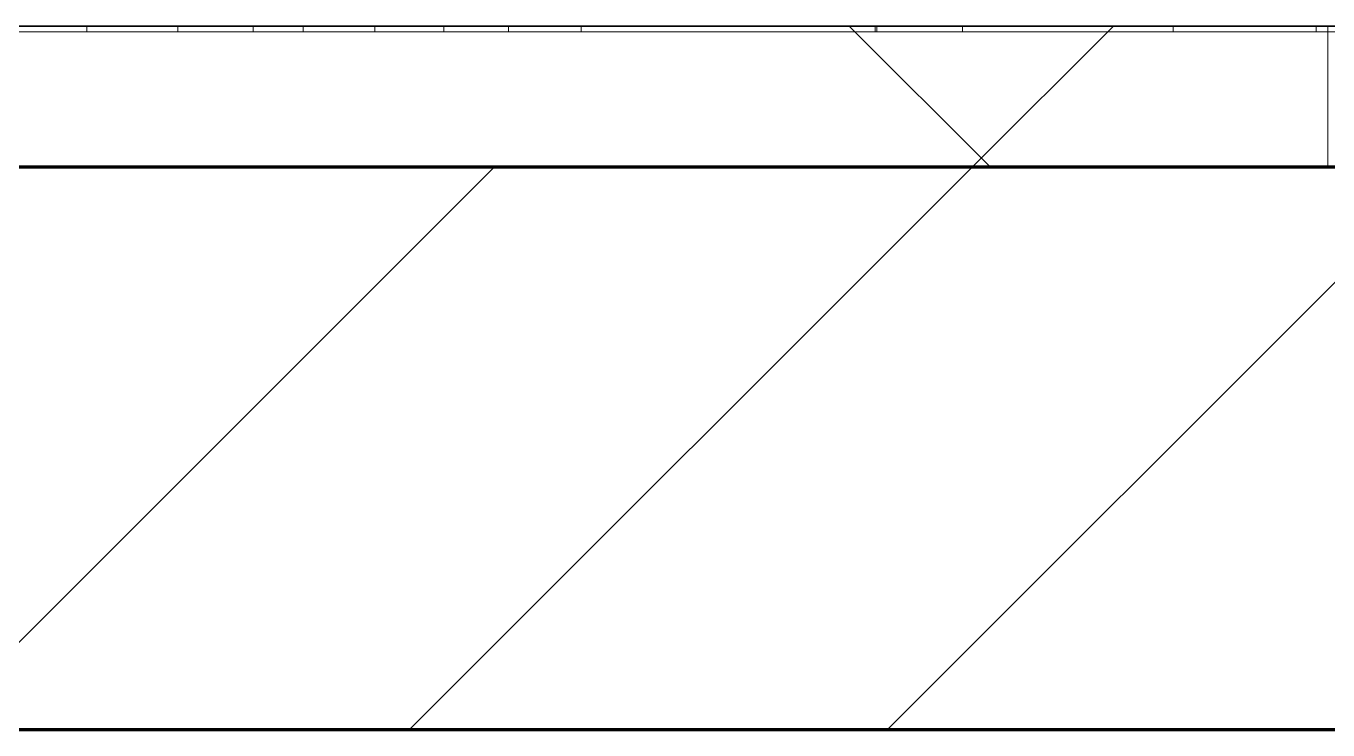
# Model space of a CAD drawing. Header units: millimetres. Extents: x -920231 to -841213, y -17301 to 22361.
# Drawn here: x -883444.6 to -882982.4, y -14415.8 to -14165.8 of the extents above; entities that cross this region are included whole.
import ezdxf

# ---------------------------------------------------------------- set-up
doc = ezdxf.new("R2010")
doc.units = ezdxf.units.MM
for name, color, linetype, lineweight in [('A-GLAZ-CURT', 2, 'Continuous', 9), ('A-WALL', 5, 'Continuous', 35), ('A-WALL-FNSH', 2, 'Continuous', 35), ('A-WALL-PATT', 1, 'Continuous', 35)]:
    doc.layers.add(name, color=color, linetype=linetype, lineweight=lineweight)

# ---------------------------------------------------------------- blocks, each defined once
blk = doc.blocks.new('PPLS-PP19_Custom Tile Pattern - Custom Tile Pattern-V21-4230-01 ENLARGED MULTI-PURPOSE LEVEL - REFLECTED CEILING PLAN - SHEET 1')
at = {"layer": 'A-GLAZ-CURT'}
for p, q in [((-174.21, 0), (-140.66, 0)), ((-140.66, 0), (-140.66, -2)), ((-108.4, 0), (-81.66, 0)), ((-108.4, -2), (-108.4, 0)), ((-81.66, 0), (-81.66, -2)), ((-63.81, 0), (-38.36, 0)), ((-63.81, -2), (-63.81, 0)), ((-38.36, 0), (-38.36, -2)), ((-13.88, 0), (9.01, 0)), ((-13.88, -2), (-13.88, 0)), ((9.01, 0), (9.01, -2)), ((34.85, 0), (139.22, 0)), ((34.85, -2), (34.85, 0)), ((139.22, 0), (139.22, -2)), ((170.29, 0), (245.04, 0)), ((170.29, -2), (170.29, 0)), ((195.99, 0), (213.31, 0)), ((213.31, 0), (195.99, 0)), ((230.06, 0), (300, 0)), ((245.04, 0), (245.04, -2)), ((295.8, 0), (300, 0)), ((295.8, -2), (295.8, 0)), ((300, 0), (300, -2)), ((-300, -2), (300, -2)), ((-140.66, -2), (-174.21, -2)), ((-81.66, -2), (-108.4, -2)), ((-38.36, -2), (-63.81, -2)), ((9.01, -2), (-13.88, -2)), ((139.22, -2), (34.85, -2)), ((139.77, 0), (139.77, -2)), ((245.04, -2), (170.29, -2)), ((300, -2), (295.8, -2)), ((300, -2), (300, -50)), ((300, -50), (-300, -50))]:
    blk.add_line(p, q, dxfattribs=at)
for points, knots in [([(-137.88, 0), (-140.56, 0), (-147.66, 0), (-147.69, 0), (-158.72, 0), (-174.02, 0), (-185.59, 0), (-209.77, 0), (-232.01, 0), (-255.22, 0), (-262.59, 0), (-264.9, 0), (-265.4, 0)], [-3187.727384, -3187.727384, -3187.727384, -3187.727384, -2919.378265, -2477.344047, -2237.412286, -2029.680487, -1755.085331, -1400.429864, -858.079193, -543.655514, -208.940337, 0, 0, 0, 0]), ([(-133.82, 0), (-135.51, 0), (-137.8, 0), (-149.31, 0), (-162.01, 0), (-177.91, 0), (-199.46, 0), (-216.65, 0), (-231.26, 0), (-233.46, 0), (-234, 0)], [-2731.647847, -2731.647847, -2731.647847, -2731.647847, -2418.507304, -2308.929706, -2113.765672, -1763.376603, -1422.553702, -978.033455, -846.069444, -682.911962, -682.911962, -682.911962, -682.911962]), ([(-223.63, 0), (-219.39, 0), (-206.17, 0), (-188.58, 0), (-169.02, 0), (-152.12, 0), (-136.84, 0), (-128.08, 0), (-125.44, 0), (-124.73, 0)], [-5463.295695, -5463.295695, -5463.295695, -5463.295695, -5161.076232, -4739.070012, -4465.409639, -4149.119819, -3839.893365, -3647.167523, -3541.024987, -3541.024987, -3541.024987, -3541.024987]), ([(-195.86, 0), (-192.65, 0), (-183.5, 0), (-171.77, 0), (-158.7, 0), (-157.22, 0)], [-4531.13257, -4531.13257, -4531.13257, -4531.13257, -4349.945572, -4000.813434, -3840.635403, -3840.635403, -3840.635403, -3840.635403]), ([(-124.03, 0), (-127.54, 0), (-148.79, 0), (-173.17, 0), (-195.61, 0)], [-17459.493358, -17459.493358, -17459.493358, -17459.493358, -17136.203329, -15556.559198, -15556.559198, -15556.559198, -15556.559198]), ([(-194.85, 0), (-188.39, 0), (-168.71, 0), (-151.15, 0), (-140.66, 0)], [-3175.174103, -3175.174103, -3175.174103, -3175.174103, -2700.551212, -1671.606487, -1671.606487, -1671.606487, -1671.606487]), ([(-152.35, 0), (-151.03, 0), (-147.71, 0), (-143.57, 0), (-138.62, 0)], [-3494.978217, -3494.978217, -3494.978217, -3494.978217, -3371.022232, -3227.460399, -3227.460399, -3227.460399, -3227.460399]), ([(-123.98, 0), (-125.12, 0), (-128.68, 0), (-136.96, 0), (-147.46, 0), (-150.03, 0), (-150.57, 0)], [-5794.886837, -5794.886837, -5794.886837, -5794.886837, -5700.061948, -5508.838257, -5298.784692, -5196.16478, -5196.16478, -5196.16478, -5196.16478]), ([(-150.34, 0), (-150.07, 0), (-147.75, 0), (-142.6, 0), (-127.26, 0), (-107.3, 0), (-90.42, 0), (-75.26, 0), (-68.41, 0), (-65.12, 0), (-63.63, 0)], [-4948.728362, -4948.728362, -4948.728362, -4948.728362, -4883.323924, -4440.880425, -4054.690705, -3793.097032, -3402.597032, -3144.956779, -3050.982048, -2969.237017, -2969.237017, -2969.237017, -2969.237017]), ([(-26.75, 0), (-27.82, 0), (-36.18, 0), (-53.55, 0), (-78.2, 0), (-110.94, 0), (-130.52, 0), (-147.74, 0), (-149.07, 0)], [-8718.362214, -8718.362214, -8718.362214, -8718.362214, -8532.293389, -8073.216054, -7508.296369, -7004.680444, -6449.282163, -6277.220794, -6277.220794, -6277.220794, -6277.220794]), ([(-148.23, 0), (-146.94, 0), (-140.15, 0), (-137.28, 0), (-133.93, 0), (-128.78, 0), (-126.5, 0)], [-6162.058746, -6162.058746, -6162.058746, -6162.058746, -6017.569127, -5560.701257, -5364.112219, -5231.017328, -5231.017328, -5231.017328, -5231.017328]), ([(-124.73, 0), (-125.4, 0), (-129.93, 0), (-139.03, 0), (-146.11, 0), (-146.95, 0)], [-980.79905, -980.79905, -980.79905, -980.79905, -945.742622, -741.901385, -489.130243, -489.130243, -489.130243, -489.130243]), ([(-146.69, 0), (-146.59, 0), (-145.49, 0), (-135.69, 0), (-128.29, 0), (-125.15, 0)], [-420.34245, -420.34245, -420.34245, -420.34245, -406.956646, -290.263673, 0, 0, 0, 0]), ([(-134.24, 0), (-133.42, 0), (-130.43, 0), (-117.33, 0), (-95.54, 0), (-84.96, 0), (-81.66, 0)], [-7671.276312, -7671.276312, -7671.276312, -7671.276312, -7293.749979, -6839.55839, -6236.997189, -5931.848349, -5931.848349, -5931.848349, -5931.848349]), ([(-127.41, 0), (-131.63, 0), (-133.13, 0), (-134.06, 0), (-134.11, 0)], [-8540.990293, -8540.990293, -8540.990293, -8540.990293, -8266.114998, -8251.085632, -8251.085632, -8251.085632, -8251.085632]), ([(-113.44, 0), (-113.46, 0), (-114.06, 0), (-119.73, 0), (-125.43, 0), (-127.03, 0), (-127.41, 0)], [-323.250712, -323.250712, -323.250712, -323.250712, -282.672656, -98.539552, -24.539552, 0, 0, 0, 0]), ([(-126.5, 0), (-122.44, 0), (-108.71, 0), (-86.68, 0), (-63.44, 0), (-54.4, 0), (-48.53, 0), (-30.79, 0), (-18.03, 0), (8.61, 0), (15.02, 0), (22.91, 0), (31, 0), (39.04, 0), (51.19, 0), (58.74, 0), (61.34, 0), (61.45, 0)], [-5231.017328, -5231.017328, -5231.017328, -5231.017328, -4994.692869, -4542.524482, -4008.285538, -3689.699207, -3546.54457, -3315.260113, -2864.387349, -2439.246196, -2084.094819, -1956.422387, -1818.904206, -1645.594513, -1443.202566, -1228.752106, -1120.932285, -1120.932285, -1120.932285, -1120.932285]), ([(-124.13, 0), (-121.14, 0), (-112.8, 0), (-98.9, 0), (-85.29, 0), (-71.67, 0), (-65.93, 0), (-65.07, 0)], [-3331.318464, -3331.318464, -3331.318464, -3331.318464, -3074.362186, -2902.289527, -2605.247022, -2322.099534, -2241.8264, -2241.8264, -2241.8264, -2241.8264]), ([(-86.16, 0), (-91.37, 0), (-103.31, 0), (-116.77, 0), (-124.03, 0)], [-1681.3698, -1681.3698, -1681.3698, -1681.3698, -1374.161226, -993.036172, -993.036172, -993.036172, -993.036172]), ([(-120.13, 0), (-120.14, 0), (-120.24, 0), (-120.77, 0), (-122.73, 0), (-122.91, 0)], [-2933.992132, -2933.992132, -2933.992132, -2933.992132, -2920.575025, -2840.280255, -2832.81999, -2832.81999, -2832.81999, -2832.81999]), ([(-122.08, 0), (-122.01, 0), (-121.69, 0), (-121.2, 0), (-120.88, 0)], [-3136.336417, -3136.336417, -3136.336417, -3136.336417, -3110.304437, -3035.164275, -3035.164275, -3035.164275, -3035.164275]), ([(-53.14, 0), (-55.57, 0), (-63.54, 0), (-81.23, 0), (-99.51, 0), (-114.02, 0), (-117.28, 0), (-118.78, 0)], [-1237.182091, -1237.182091, -1237.182091, -1237.182091, -1060.00838, -740.068933, -229.489605, -116.330425, 0, 0, 0, 0]), ([(-117.69, 0), (-117.06, 0), (-114.75, 0), (-113.43, 0), (-113.43, 0)], [-808.126779, -808.126779, -808.126779, -808.126779, -394.672656, -330.797262, -330.797262, -330.797262, -330.797262]), ([(-63.81, 0), (-70.01, 0), (-86.35, 0), (-107.8, 0), (-116.79, 0), (-117.66, 0)], [-2747.631049, -2747.631049, -2747.631049, -2747.631049, -2193.204658, -1433.981041, -969.752135, -969.752135, -969.752135, -969.752135]), ([(-115.82, 0), (-114.96, 0), (-110.41, 0), (-96.78, 0), (-71.33, 0), (-42.53, 0), (-12.78, 0), (4.23, 0), (9.64, 0), (10.14, 0), (10.18, 0)], [-5724.064692, -5724.064692, -5724.064692, -5724.064692, -5430.283136, -5103.229623, -4799.173296, -4065.652676, -3589.737505, -3285.047089, -3066.359526, -3044.715262, -3044.715262, -3044.715262, -3044.715262]), ([(-52.18, 0), (-53.99, 0), (-60.57, 0), (-75.59, 0), (-94, 0), (-112.01, 0), (-114.94, 0), (-115.63, 0)], [-1567.879184, -1567.879184, -1567.879184, -1567.879184, -1466.981642, -1208.454564, -789.402658, -501.969187, -243.577221, -243.577221, -243.577221, -243.577221]), ([(-63.96, 0), (-64.13, 0), (-72.5, 0), (-80.63, 0), (-86.16, 0)], [-2171.769325, -2171.769325, -2171.769325, -2171.769325, -2007.031671, -1681.3698, -1681.3698, -1681.3698, -1681.3698]), ([(-53.17, 0), (-54.89, 0), (-59.6, 0), (-71.66, 0), (-77.83, 0), (-82.66, 0), (-83.28, 0), (-83.28, 0)], [-2251.800508, -2251.800508, -2251.800508, -2251.800508, -2161.752162, -2006.592567, -1646.621388, -1424.436217, -1393.971743, -1393.971743, -1393.971743, -1393.971743]), ([(-83.28, 0), (-83.28, 0), (-82.91, 0), (-76.14, 0), (-64.91, 0), (-56.73, 0), (-52.19, 0)], [-1393.4169, -1393.4169, -1393.4169, -1393.4169, -1353.722004, -1274.333717, -1073.56893, -755.189311, -755.189311, -755.189311, -755.189311]), ([(31.18, 0), (25.97, 0), (11.99, 0), (-16.92, 0), (-47.42, 0), (-65.35, 0), (-66.28, 0), (-66.31, 0)], [-4496.803627, -4496.803627, -4496.803627, -4496.803627, -4222.080604, -3745.412743, -2981.410125, -2542.574734, -2526.906796, -2526.906796, -2526.906796, -2526.906796]), ([(-65.47, 0), (-65.27, 0), (-62.78, 0), (-58.49, 0), (-53.12, 0), (-52.2, 0)], [-2362.748727, -2362.748727, -2362.748727, -2362.748727, -2315.303971, -1809.437387, -1707.765277, -1707.765277, -1707.765277, -1707.765277]), ([(-63.63, 0), (-61.49, 0), (-57.39, 0), (-54.49, 0), (-45.2, 0), (-40.79, 0), (-40.46, 0), (-40.44, 0)], [-2969.237017, -2969.237017, -2969.237017, -2969.237017, -2851.217951, -2734.127174, -2474.780881, -2410.990208, -2350.645972, -2350.645972, -2350.645972, -2350.645972]), ([(-29.03, 0), (-33.97, 0), (-41.72, 0), (-49.44, 0), (-52.19, 0)], [-2680.714891, -2680.714891, -2680.714891, -2680.714891, -2413.671296, -2269.015505, -2269.015505, -2269.015505, -2269.015505]), ([(-36.33, 0), (-36.43, 0), (-37.27, 0), (-45.02, 0), (-45.83, 0), (-50.25, 0), (-52.07, 0)], [-1855.773136, -1855.773136, -1855.773136, -1855.773136, -1810.870157, -1672.078046, -1405.135169, -1264.069447, -1264.069447, -1264.069447, -1264.069447]), ([(-51.99, 0), (-50.59, 0), (-44.34, 0), (-36.49, 0), (-33.57, 0), (-29.94, 0), (-28.57, 0)], [-750.600169, -750.600169, -750.600169, -750.600169, -651.549973, -296.515819, -83.513472, 0, 0, 0, 0]), ([(-51.83, 0), (-51.83, 0), (-51.78, 0), (-47.4, 0), (-46.01, 0), (-40.22, 0), (-36.78, 0)], [-632.814994, -632.814994, -632.814994, -632.814994, -627.965721, -508.377888, -260.442412, 0, 0, 0, 0]), ([(76.63, 0), (74.8, 0), (67.65, 0), (53.52, 0), (37, 0), (24.07, 0), (12.82, 0), (-2.9, 0), (-20.62, 0), (-32.81, 0), (-44.85, 0), (-51.43, 0), (-51.79, 0)], [-3095.572228, -3095.572228, -3095.572228, -3095.572228, -2950.589685, -2634.532728, -2313.748533, -2106.613311, -1925.670641, -1617.263037, -1290.787923, -1039.307308, -819.71621, -644.910881, -644.910881, -644.910881, -644.910881]), ([(9.32, 0), (9.08, 0), (7.65, 0), (2.57, 0), (-12.23, 0), (-25.64, 0), (-38.41, 0), (-47.63, 0), (-51.36, 0)], [-2922.926651, -2922.926651, -2922.926651, -2922.926651, -2882.788014, -2720.818881, -2518.50168, -2125.455881, -1792.521578, -1583.251936, -1583.251936, -1583.251936, -1583.251936]), ([(-36.78, 0), (-32.43, 0), (-19.22, 0), (8.83, 0), (43.36, 0), (70.92, 0), (82.12, 0), (83.66, 0)], [-6191.144455, -6191.144455, -6191.144455, -6191.144455, -5862.463379, -5340.621928, -4573.028122, -4094.177415, -3869.465285, -3869.465285, -3869.465285, -3869.465285]), ([(-36.29, 0), (-36.29, 0), (-34.66, 0), (-28.88, 0), (-26.95, 0), (-26.54, 0)], [-9150.272121, -9150.272121, -9150.272121, -9150.272121, -9057.163041, -8919.836787, -8834.607043, -8834.607043, -8834.607043, -8834.607043]), ([(19.64, 0), (14.17, 0), (1.21, 0), (-16.58, 0), (-34.76, 0), (-36.04, 0)], [-10226.665167, -10226.665167, -10226.665167, -10226.665167, -9884.23066, -9424.652049, -9182.880979, -9182.880979, -9182.880979, -9182.880979]), ([(-33.34, 0), (-33.34, 0), (-32.93, 0), (-31.16, 0), (-30.52, 0)], [-2415.024266, -2415.024266, -2415.024266, -2415.024266, -2357.633367, -2323.618664, -2323.618664, -2323.618664, -2323.618664]), ([(70.61, 0), (66.16, 0), (55.8, 0), (39.61, 0), (24.74, 0), (2.64, 0), (-17.84, 0), (-30.57, 0), (-31.82, 0), (-32, 0)], [-4647.237329, -4647.237329, -4647.237329, -4647.237329, -4326.416877, -4098.545751, -3766.694881, -3333.063701, -2994.501669, -2698.150104, -2614.070998, -2614.070998, -2614.070998, -2614.070998]), ([(-30.61, 0), (-29.53, 0), (-23.35, 0), (-15.75, 0), (-15.19, 0)], [-54150.414002, -54150.414002, -54150.414002, -54150.414002, -53749.15266, -53717.791567, -53717.791567, -53717.791567, -53717.791567]), ([(-13.88, 0), (-15.14, 0), (-18.44, 0), (-26.26, 0), (-29.97, 0), (-30.54, 0)], [-55123.81448, -55123.81448, -55123.81448, -55123.81448, -54789.006179, -54461.685999, -54258.56961, -54258.56961, -54258.56961, -54258.56961]), ([(-30.52, 0), (-27.11, 0), (-17.83, 0), (5.99, 0), (22.06, 0), (37.44, 0), (45.92, 0), (57.76, 0), (64.47, 0), (72.74, 0), (75.22, 0), (76.03, 0), (76.21, 0)], [-2323.618664, -2323.618664, -2323.618664, -2323.618664, -2142.497158, -1716.209403, -1206.526904, -1089.329421, -901.315459, -753.071572, -495.328968, -421.953223, -334.951786, -290.452333, -290.452333, -290.452333, -290.452333]), ([(8.33, 0), (8.19, 0), (7.18, 0), (0.32, 0), (-13.89, 0), (-24.92, 0), (-29.03, 0)], [-3574.286521, -3574.286521, -3574.286521, -3574.286521, -3526.962355, -3285.499107, -2903.012179, -2680.714891, -2680.714891, -2680.714891, -2680.714891]), ([(-28.57, 0), (-26.93, 0), (-20.29, 0), (-11.45, 0), (2.08, 0), (13.15, 0), (21.24, 0), (24.62, 0), (24.72, 0), (24.72, 0)], [-5361.429781, -5361.429781, -5361.429781, -5361.429781, -5261.36855, -5050.479954, -4785.90057, -4596.498881, -4445.288762, -4384.376941, -4376.041937, -4376.041937, -4376.041937, -4376.041937]), ([(-15.19, 0), (-13.07, 0), (7.48, 0), (42.82, 0), (72.46, 0), (88.74, 0), (90.69, 0)], [-461.142613, -461.142613, -461.142613, -461.142613, -429.606584, -390.253598, -346.313304, -340.322825, -340.322825, -340.322825, -340.322825]), ([(103.09, 0), (101.08, 0), (86.31, 0), (63.34, 0), (35.84, 0), (18.55, 0), (11.55, 0), (9.01, 0)], [-375.435014, -375.435014, -375.435014, -375.435014, -369.147452, -330.153101, -307.516438, -285.83788, -269.307637, -269.307637, -269.307637, -269.307637]), ([(18.77, 0), (17.91, 0), (14.28, 0), (10.8, 0), (9.63, 0)], [-4170.000941, -4170.000941, -4170.000941, -4170.000941, -4080.000647, -3772.857994, -3772.857994, -3772.857994, -3772.857994]), ([(18.16, 0), (19.15, 0), (24.25, 0), (25.66, 0), (26.12, 0)], [-5700.113719, -5700.113719, -5700.113719, -5700.113719, -5554.232259, -5302.431367, -5302.431367, -5302.431367, -5302.431367]), ([(24.69, 0), (24.54, 0), (22.45, 0), (20.66, 0), (19.6, 0)], [-4368.572414, -4368.572414, -4368.572414, -4368.572414, -4306.476363, -4198.411841, -4198.411841, -4198.411841, -4198.411841]), ([(90.37, 0), (87.89, 0), (83.4, 0), (74.4, 0), (62.26, 0), (51.85, 0), (43.81, 0), (29.53, 0), (22.25, 0), (20.18, 0), (19.75, 0)], [-7376.617754, -7376.617754, -7376.617754, -7376.617754, -7135.649961, -6924.452779, -6738.82075, -6548.303034, -6314.283804, -6135.05769, -5972.647715, -5918.449129, -5918.449129, -5918.449129, -5918.449129]), ([(30.82, 0), (29.27, 0), (25.6, 0), (21.91, 0), (19.77, 0)], [-10462.034656, -10462.034656, -10462.034656, -10462.034656, -10363.088938, -10229.544997, -10229.544997, -10229.544997, -10229.544997]), ([(27.44, 0), (27.9, 0), (29.54, 0), (38.07, 0), (53.39, 0), (71.67, 0), (84.83, 0), (85.75, 0), (89.38, 0), (90.82, 0)], [-5037.309798, -5037.309798, -5037.309798, -5037.309798, -4887.603822, -4705.298446, -4353.683244, -3960.84581, -3759.045785, -3336.541051, -3048.898036, -3048.898036, -3048.898036, -3048.898036]), ([(53.18, 0), (53.06, 0), (52.22, 0), (44.99, 0), (36.46, 0), (30.82, 0)], [-622.740158, -622.740158, -622.740158, -622.740158, -566.066452, -360.610861, 0, 0, 0, 0]), ([(136.44, 0), (121.66, 0), (86.93, 0), (51.16, 0), (31.18, 0)], [-106.750556, -106.750556, -106.750556, -106.750556, -59.610984, 0, 0, 0, 0]), ([(34.85, 0), (38.34, 0), (49.1, 0), (68.33, 0), (83.82, 0), (91.47, 0)], [-133.562983, -133.562983, -133.562983, -133.562983, -118.513713, -97.899267, -74.739533, -74.739533, -74.739533, -74.739533]), ([(168.37, 0), (167.68, 0), (162.47, 0), (147.02, 0), (109.77, 0), (76.86, 0), (57.82, 0), (46.51, 0), (41.18, 0), (36.02, 0), (35.54, 0), (35.54, 0)], [-543.375029, -543.375029, -543.375029, -543.375029, -530.793311, -458.593899, -401.860199, -357.622665, -341.267687, -334.000314, -326.15566, -319.318397, -317.489778, -317.489778, -317.489778, -317.489778]), ([(36.29, 0), (37.77, 0), (48.82, 0), (64.79, 0), (80.95, 0), (90.75, 0), (91.08, 0)], [-314.598523, -314.598523, -314.598523, -314.598523, -305.899624, -287.17622, -249.500363, -248.179537, -248.179537, -248.179537, -248.179537]), ([(61.47, 0), (61.47, 0), (61.21, 0), (54.61, 0), (53.71, 0), (53.56, 0)], [-1113.311073, -1113.311073, -1113.311073, -1113.311073, -1096.402191, -891.204116, -747.28819, -747.28819, -747.28819, -747.28819]), ([(76.22, 0), (75.58, 0), (73.64, 0), (71.05, 0), (70.61, 0)], [-193.634889, -193.634889, -193.634889, -193.634889, -31.537676, 0, 0, 0, 0]), ([(114.39, 0), (114.2, 0), (112.08, 0), (105.42, 0), (96.09, 0), (92.71, 0), (91.45, 0)], [-8148.58938, -8148.58938, -8148.58938, -8148.58938, -8105.191388, -7723.759874, -7531.75727, -7411.145018, -7411.145018, -7411.145018, -7411.145018]), ([(91.47, 0), (104.66, 0), (124.6, 0), (132.42, 0), (134.6, 0)], [-247.650284, -247.650284, -247.650284, -247.650284, -194.761443, -152.241002, -152.241002, -152.241002, -152.241002]), ([(91.47, 0), (107.12, 0), (122.77, 0), (138.28, 0), (138.53, 0)], [-339.528363, -339.528363, -339.528363, -339.528363, -291.370682, -290.5735, -290.5735, -290.5735, -290.5735]), ([(91.57, 0), (95.15, 0), (106.5, 0), (116.36, 0), (128.82, 0), (129.02, 0), (129.02, 0)], [-74.638138, -74.638138, -74.638138, -74.638138, -63.759246, -39.050993, -35.895543, -35.445596, -35.445596, -35.445596, -35.445596]), ([(94.4, 0), (94.4, 0), (94.64, 0), (99.11, 0), (108.97, 0), (120.79, 0), (139.94, 0), (163.31, 0), (185.23, 0), (193.62, 0), (194.69, 0), (194.79, 0)], [-2348.345796, -2348.345796, -2348.345796, -2348.345796, -2310.419338, -2233.599744, -2052.234781, -1843.028543, -1530.39897, -1095.004608, -529.74427, -295.064701, -265.121568, -265.121568, -265.121568, -265.121568]), ([(129.02, 0), (129, 0), (124.41, 0), (122.35, 0), (114.96, 0), (108.04, 0), (103.09, 0)], [-35.354907, -35.354907, -35.354907, -35.354907, -31.430235, -22.807238, -15.488593, 0, 0, 0, 0]), ([(157.9, 0), (156.77, 0), (151.67, 0), (143.29, 0), (134.04, 0), (126.24, 0), (118.6, 0), (114.23, 0), (111.98, 0), (105.66, 0), (105.23, 0), (105.23, 0)], [-10292.955006, -10292.955006, -10292.955006, -10292.955006, -10098.273015, -9847.788484, -9677.714971, -9567.007022, -9453.21225, -9220.200448, -9012.77275, -8966.157302, -8929.495943, -8929.495943, -8929.495943, -8929.495943]), ([(105.26, 0), (105.52, 0), (111.01, 0), (112.65, 0), (113.59, 0)], [-8920.561005, -8920.561005, -8920.561005, -8920.561005, -8814.835624, -8577.462505, -8577.462505, -8577.462505, -8577.462505]), ([(193.8, 0), (193.33, 0), (190.11, 0), (183.13, 0), (171, 0), (161.95, 0), (161.28, 0), (158.35, 0), (157.85, 0), (157.77, 0)], [-11665.349007, -11665.349007, -11665.349007, -11665.349007, -11565.880756, -11105.624034, -10839.086983, -10768.332124, -10666.779182, -10580.760289, -10550.278881, -10550.278881, -10550.278881, -10550.278881]), ([(300, 0), (286.53, 0), (254.22, 0), (207.11, 0), (177.41, 0), (159.34, 0), (158.33, 0), (158.3, 0)], [-285.253232, -285.253232, -285.253232, -285.253232, -244.693688, -187.987675, -143.776725, -129.632772, -123.352749, -123.352749, -123.352749, -123.352749]), ([(159.07, 0), (159.13, 0), (160.84, 0), (165.21, 0), (174.15, 0), (185.98, 0), (208.82, 0), (219.42, 0), (230.06, 0)], [-115.643202, -115.643202, -115.643202, -115.643202, -114.681583, -87.660824, -65.295536, -41.623857, -24.459831, 0, 0, 0, 0]), ([(215.22, 0), (214.62, 0), (210.55, 0), (203.98, 0), (187.54, 0), (175.3, 0), (169.49, 0)], [-203.825446, -203.825446, -203.825446, -203.825446, -198.527383, -184.406837, -162.427601, -142.916156, -142.916156, -142.916156, -142.916156]), ([(170.29, 0), (170.39, 0), (171.48, 0), (172.17, 0), (172.45, 0)], [-59.471458, -59.471458, -59.471458, -59.471458, -56.742688, -29.735729, -29.735729, -29.735729, -29.735729]), ([(172.07, 0), (177.66, 0), (187.87, 0), (201.08, 0), (207.47, 0), (213.96, 0), (215.11, 0)], [-255.364076, -255.364076, -255.364076, -255.364076, -237.955587, -223.92608, -215.862851, -208.75215, -208.75215, -208.75215, -208.75215]), ([(300, 0), (288.22, 0), (262, 0), (230.48, 0), (220, 0), (219.04, 0)], [-12528.858583, -12528.858583, -12528.858583, -12528.858583, -11905.454923, -11162.864862, -10859.773777, -10859.773777, -10859.773777, -10859.773777]), ([(219.84, 0), (220.8, 0), (225.01, 0), (231.3, 0), (235.13, 0)], [-10674.31991, -10674.31991, -10674.31991, -10674.31991, -10511.382485, -10223.10735, -10223.10735, -10223.10735, -10223.10735]), ([(284.78, 0), (284.83, 0), (285.23, 0), (287.47, 0), (293.59, 0), (297.76, 0), (300, 0)], [-4096.535135, -4096.535135, -4096.535135, -4096.535135, -4053.389046, -3959.664717, -3862.421465, -3746.95702, -3746.95702, -3746.95702, -3746.95702]), ([(295.8, 0), (294.18, 0), (290.94, 0), (286.68, 0), (285.79, 0)], [-4679.165325, -4679.165325, -4679.165325, -4679.165325, -4358.271401, -4213.061173, -4213.061173, -4213.061173, -4213.061173])]:
    blk.add_open_spline(points, degree=3, knots=knots, dxfattribs=at)
for points in [[(-123.7, 0), (-126.18, 0), (-130, 0), (-133.82, 0)], [(-108.4, 0), (-113.14, 0), (-118.13, 0), (-123.33, 0)], [(-118.78, 0), (-120.38, 0), (-121.81, 0), (-123.27, 0)], [(-52.16, 0), (-47.67, 0), (-42.58, 0), (-38.36, 0)], [(-39.84, 0), (-39.08, 0), (-38.11, 0), (-37.36, 0)], [(19.61, 0), (19, 0), (18.55, 0), (18.16, 0)], [(80.35, 0), (79.57, 0), (78.27, 0), (76.63, 0)], [(84.06, 0), (83.48, 0), (82.41, 0), (81.72, 0)], [(91.48, 0), (92.58, 0), (93.6, 0), (94.33, 0)], [(195.11, 0), (194.91, 0), (194.44, 0), (193.8, 0)], [(235.62, 0), (239.3, 0), (242.75, 0), (245.04, 0)]]:
    blk.add_open_spline(points, degree=3, dxfattribs=at)
blk = doc.blocks.new('PPLS-PP19_Custom Tile Pattern - Custom Tile Pattern-V22-4230-01 ENLARGED MULTI-PURPOSE LEVEL - REFLECTED CEILING PLAN - SHEET 1')
at = {"layer": 'A-GLAZ-CURT'}
for p, q in [((-300, 0), (-202.31, 0)), ((-300, -2), (-300, 0)), ((-300, -2), (300, -2)), ((-300, -50), (-300, -2)), ((-202.31, -2), (-300, -2)), ((300, -50), (-300, -50))]:
    blk.add_line(p, q, dxfattribs=at)
at = {"layer": 'A-GLAZ-CURT', "flags": 128}
for points in [[(-300, 0), (-291.7, 0), (-283.58, 0), (-275.62, 0), (-267.8, 0), (-260.12, 0), (-252.56, 0), (-245.12, 0), (-237.77, 0), (-230.5, 0), (-223.32, 0), (-216.2, 0), (-209.18, 0), (-202.31, 0)], [(-174.21, 0), (-178.96, 0), (-183.97, 0), (-189.27, 0), (-194.85, 0), (-200.68, 0), (-206.74, 0), (-213.02, 0), (-219.49, 0), (-226.14, 0), (-232.95, 0), (-239.91, 0), (-247.01, 0), (-254.25, 0), (-261.61, 0), (-269.09, 0), (-276.68, 0), (-284.36, 0), (-292.14, 0), (-300, 0)]]:
    blk.add_lwpolyline(points, dxfattribs=at)
at = {"layer": 'A-GLAZ-CURT'}
for points, knots in [([(-300, 0), (-284.65, 0), (-236.57, 0), (-184.21, 0), (-151.15, 0), (-140.66, 0)], [-5323.127839, -5323.127839, -5323.127839, -5323.127839, -4502.809032, -2700.551212, -1671.606487, -1671.606487, -1671.606487, -1671.606487]), ([(-221.21, 0), (-240.22, 0), (-265.48, 0), (-294.48, 0), (-300, 0)], [-14976.666653, -14976.666653, -14976.666653, -14976.666653, -13729.592194, -13439.944408, -13439.944408, -13439.944408, -13439.944408])]:
    blk.add_open_spline(points, degree=3, knots=knots, dxfattribs=at)

msp = doc.modelspace()

# ---------------------------------------------------------------- hatches: boundary and pattern name
at = {"layer": 'A-WALL-PATT', "lineweight": 9}
h = msp.add_hatch(dxfattribs=at)
h.set_pattern_fill('FP_3', color=256, style=0, pattern_type=2)
h.set_pattern_definition([(45, (0, 0), (-212.13203, 212.13203), []), (135, (0, 0), (-212.13203, -212.13203), [])])
h.paths.add_polyline_path([(-879822.37, -14215.78), (-879822.37, -14165.78), (-893499.12, -14165.78), (-893499.12, -14215.78), (-880748.66, -14215.78)])
h = msp.add_hatch(dxfattribs=at)
h.set_pattern_fill('FP_2', color=256, style=0, pattern_type=2)
h.set_pattern_definition([(45, (0, 0), (-84.852814, 84.852814), [])])
h.paths.add_polyline_path([(-879747.37, -14415.78), (-879747.37, -14215.78), (-897767.37, -14215.78), (-897767.37, -14415.78), (-880447.37, -14415.78)])

# ---------------------------------------------------------------- linework, layer by layer
at = {"layer": 'A-WALL', "color": 7, "lineweight": 70}
for p, q in [((-897767.37, -14215.78), (-879747.37, -14215.78)), ((-880647.37, -14415.78), (-898867.37, -14415.78))]:
    msp.add_line(p, q, dxfattribs=at)
at = {"layer": 'A-WALL-FNSH', "color": 250}
for p, q in [((-893499.12, -14165.78), (-879822.37, -14165.78)), ((-879822.37, -14215.78), (-893499.12, -14215.78))]:
    msp.add_line(p, q, dxfattribs=at)

# ---------------------------------------------------------------- block references
at = {"layer": 'A-GLAZ-CURT'}
for name, p in [('PPLS-PP19_Custom Tile Pattern - Custom Tile Pattern-V21-4230-01 ENLARGED MULTI-PURPOSE LEVEL - REFLECTED CEILING PLAN - SHEET 1', (-883282.37, -14165.78)), ('PPLS-PP19_Custom Tile Pattern - Custom Tile Pattern-V22-4230-01 ENLARGED MULTI-PURPOSE LEVEL - REFLECTED CEILING PLAN - SHEET 1', (-882682.37, -14165.78))]:
    msp.add_blockref(name, p, dxfattribs=at)

doc.saveas('drawing.dxf')
